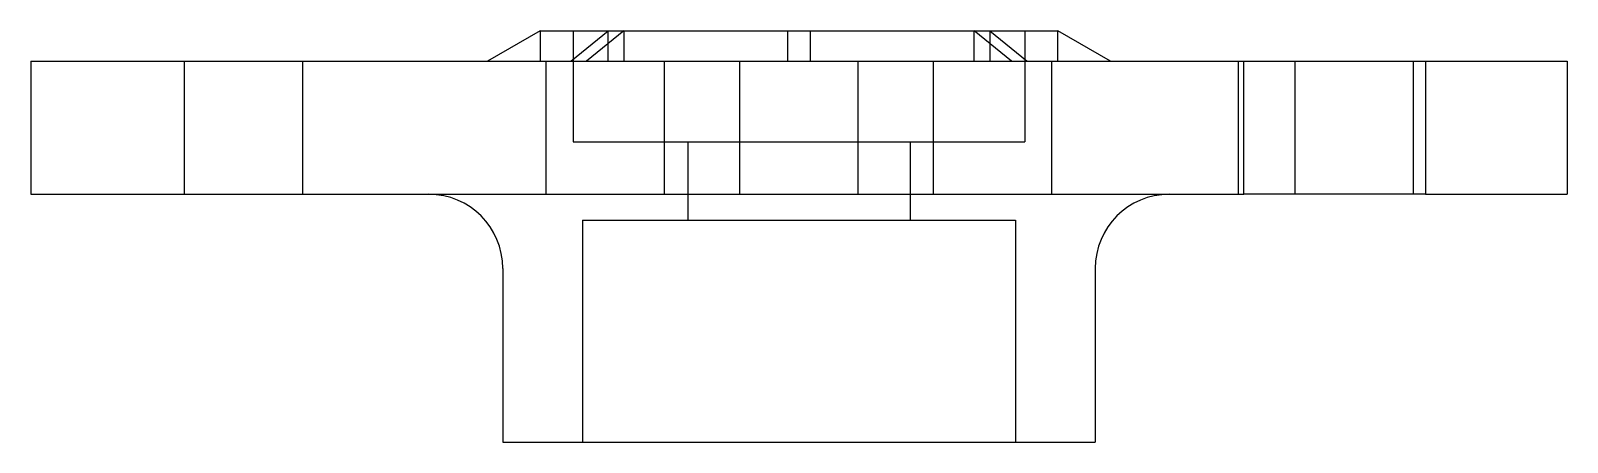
# Model space of a CAD drawing. Extents: x 1.65 to 3.9, y 4.02 to 6.12.
# Drawn here: x 1.655 to 2.472, y 4.018 to 4.237 of the extents above; entities that cross this region are included whole.
import ezdxf

# ---------------------------------------------------------------- set-up
doc = ezdxf.new("R2010")
doc.units = 0
doc.layers.add('HIDDEN_EDGES_ANSI_', color=7, linetype='CONTINUOUS')
doc.layers.add('VISIBLE_EDGES_ANSI_', color=7, linetype='CONTINUOUS')

msp = doc.modelspace()

# ---------------------------------------------------------------- linework, layer by layer
at = {"layer": 'HIDDEN_EDGES_ANSI_'}
for p, q in [((1.94315, 4.23707), (1.94315, 4.17802)), ((1.96171, 4.22093), (1.96171, 4.23706)), ((2.16475, 4.23706), (2.16475, 4.22093)), ((2.18331, 4.23707), (2.18331, 4.17802)), ((1.73646, 4.15006), (1.73646, 4.22093)), ((1.79945, 4.15006), (1.79945, 4.22093)), ((1.92878, 4.15006), (1.92878, 4.22093)), ((1.99177, 4.15006), (1.99177, 4.22093)), ((2.03173, 4.15006), (2.03173, 4.22093)), ((2.09472, 4.15006), (2.09472, 4.22093)), ((2.13469, 4.15006), (2.13469, 4.22093)), ((2.19768, 4.15006), (2.19768, 4.22093)), ((2.29698, 4.15006), (2.29698, 4.22093)), ((2.32701, 4.15006), (2.32701, 4.22093)), ((2.39, 4.15006), (2.39, 4.22093)), ((1.94315, 4.17802), (2.18331, 4.17802)), ((2.00417, 4.17802), (2.00417, 4.13628)), ((2.12228, 4.17802), (2.12228, 4.13628)), ((1.94807, 4.13628), (2.17839, 4.13628)), ((1.94807, 4.13628), (1.94807, 4.01817)), ((2.17839, 4.13628), (2.17839, 4.01817))]:
    msp.add_line(p, q, dxfattribs=at)
at = {"layer": 'VISIBLE_EDGES_ANSI_'}
for p, q in [((1.92556, 4.23706), (1.89761, 4.22093)), ((1.92543, 4.23707), (2.20102, 4.23707)), ((1.92543, 4.23707), (1.92543, 4.23699)), ((1.92556, 4.23706), (1.92556, 4.22093)), ((1.94194, 4.22093), (1.96171, 4.23706)), ((1.97006, 4.23706), (1.9503, 4.22093)), ((1.97006, 4.23706), (1.97006, 4.22093)), ((2.05732, 4.22093), (2.05732, 4.23706)), ((2.06913, 4.23706), (2.06913, 4.22093)), ((2.17616, 4.22093), (2.1564, 4.23706)), ((2.1564, 4.22093), (2.1564, 4.23706)), ((2.16475, 4.23706), (2.18451, 4.22093)), ((2.2009, 4.22093), (2.2009, 4.23706)), ((2.22884, 4.22093), (2.2009, 4.23706)), ((2.20102, 4.23707), (2.20102, 4.23699)), ((1.65476, 4.22093), (2.29971, 4.22093)), ((1.65476, 4.22093), (1.65476, 4.15006)), ((2.29971, 4.22093), (2.39627, 4.22093)), ((2.29971, 4.15006), (2.29971, 4.22093)), ((2.39627, 4.22093), (2.39627, 4.15006)), ((2.39627, 4.22093), (2.47169, 4.22093)), ((2.47169, 4.22093), (2.47169, 4.15006)), ((1.65476, 4.15006), (2.29971, 4.15006)), ((2.39627, 4.15006), (2.29971, 4.15006)), ((2.39627, 4.15006), (2.47169, 4.15006)), ((1.90575, 4.11069), (1.90575, 4.01817)), ((2.22071, 4.11069), (2.22071, 4.01817)), ((1.90575, 4.01817), (2.22071, 4.01817))]:
    msp.add_line(p, q, dxfattribs=at)
for points in [[(1.96171, 4.23706, 0), (1.96177, 4.23706, 0), (1.96183, 4.23706, 0), (1.96189, 4.23706, 0), (1.96196, 4.23706, 0), (1.96202, 4.23705, 0), (1.96208, 4.23705, 0), (1.96214, 4.23705, 0), (1.96221, 4.23705, 0), (1.96227, 4.23705, 0), (1.96233, 4.23704, 0), (1.9624, 4.23704, 0), (1.96246, 4.23704, 0), (1.96252, 4.23704, 0), (1.96258, 4.23704, 0), (1.96265, 4.23703, 0), (1.96271, 4.23703, 0), (1.96277, 4.23703, 0), (1.96284, 4.23703, 0), (1.9629, 4.23703, 0), (1.96296, 4.23703, 0), (1.96303, 4.23702, 0), (1.96309, 4.23702, 0), (1.96315, 4.23702, 0), (1.96322, 4.23702, 0), (1.96328, 4.23702, 0), (1.96334, 4.23702, 0), (1.96341, 4.23702, 0), (1.96347, 4.23701, 0), (1.96354, 4.23701, 0), (1.9636, 4.23701, 0), (1.96366, 4.23701, 0), (1.96373, 4.23701, 0), (1.96379, 4.23701, 0), (1.96385, 4.23701, 0), (1.96392, 4.23701, 0), (1.96398, 4.23701, 0), (1.96405, 4.237, 0), (1.96411, 4.237, 0), (1.96417, 4.237, 0), (1.96424, 4.237, 0), (1.9643, 4.237, 0), (1.96437, 4.237, 0), (1.96443, 4.237, 0), (1.9645, 4.237, 0), (1.96456, 4.237, 0), (1.96462, 4.237, 0), (1.96469, 4.237, 0), (1.96475, 4.237, 0), (1.96482, 4.237, 0), (1.96488, 4.237, 0), (1.96495, 4.23699, 0), (1.96501, 4.23699, 0), (1.96508, 4.23699, 0), (1.96514, 4.23699, 0), (1.96521, 4.23699, 0), (1.96527, 4.23699, 0), (1.96534, 4.23699, 0), (1.9654, 4.23699, 0), (1.96547, 4.23699, 0), (1.96553, 4.23699, 0), (1.9656, 4.23699, 0), (1.96566, 4.23699, 0), (1.96573, 4.23699, 0), (1.96579, 4.23699, 0), (1.96586, 4.23699, 0), (1.96592, 4.23699, 0), (1.96599, 4.23699, 0), (1.96605, 4.23699, 0), (1.96612, 4.23699, 0), (1.96618, 4.23699, 0), (1.96625, 4.23699, 0), (1.96632, 4.23699, 0), (1.96638, 4.23699, 0), (1.96645, 4.23699, 0), (1.96651, 4.23699, 0), (1.96658, 4.23699, 0), (1.96664, 4.23699, 0), (1.96671, 4.237, 0), (1.96678, 4.237, 0), (1.96684, 4.237, 0), (1.96691, 4.237, 0), (1.96697, 4.237, 0), (1.96704, 4.237, 0), (1.96711, 4.237, 0), (1.96717, 4.237, 0), (1.96724, 4.237, 0), (1.96731, 4.237, 0), (1.96737, 4.237, 0), (1.96744, 4.237, 0), (1.9675, 4.237, 0), (1.96757, 4.237, 0), (1.96764, 4.23701, 0), (1.9677, 4.23701, 0), (1.96777, 4.23701, 0), (1.96784, 4.23701, 0), (1.9679, 4.23701, 0), (1.96797, 4.23701, 0), (1.96804, 4.23701, 0), (1.9681, 4.23701, 0), (1.96817, 4.23701, 0), (1.96824, 4.23702, 0), (1.9683, 4.23702, 0), (1.96837, 4.23702, 0), (1.96844, 4.23702, 0), (1.9685, 4.23702, 0), (1.96857, 4.23702, 0), (1.96864, 4.23702, 0), (1.96871, 4.23703, 0), (1.96877, 4.23703, 0), (1.96884, 4.23703, 0), (1.96891, 4.23703, 0), (1.96898, 4.23703, 0), (1.96904, 4.23703, 0), (1.96911, 4.23704, 0), (1.96918, 4.23704, 0), (1.96924, 4.23704, 0), (1.96931, 4.23704, 0), (1.96938, 4.23704, 0), (1.96945, 4.23705, 0), (1.96952, 4.23705, 0), (1.96958, 4.23705, 0), (1.96965, 4.23705, 0), (1.96972, 4.23705, 0), (1.96979, 4.23706, 0), (1.96985, 4.23706, 0), (1.96992, 4.23706, 0), (1.96999, 4.23706, 0), (1.97006, 4.23706, 0)], [(2.05732, 4.23706, 0), (2.05742, 4.23706, 0), (2.05751, 4.23706, 0), (2.0576, 4.23706, 0), (2.05769, 4.23706, 0), (2.05778, 4.23705, 0), (2.05788, 4.23705, 0), (2.05797, 4.23705, 0), (2.05806, 4.23705, 0), (2.05815, 4.23705, 0), (2.05825, 4.23704, 0), (2.05834, 4.23704, 0), (2.05843, 4.23704, 0), (2.05852, 4.23704, 0), (2.05861, 4.23704, 0), (2.05871, 4.23703, 0), (2.0588, 4.23703, 0), (2.05889, 4.23703, 0), (2.05898, 4.23703, 0), (2.05908, 4.23703, 0), (2.05917, 4.23703, 0), (2.05926, 4.23702, 0), (2.05935, 4.23702, 0), (2.05944, 4.23702, 0), (2.05954, 4.23702, 0), (2.05963, 4.23702, 0), (2.05972, 4.23702, 0), (2.05981, 4.23702, 0), (2.05991, 4.23701, 0), (2.06, 4.23701, 0), (2.06009, 4.23701, 0), (2.06018, 4.23701, 0), (2.06028, 4.23701, 0), (2.06037, 4.23701, 0), (2.06046, 4.23701, 0), (2.06055, 4.23701, 0), (2.06064, 4.23701, 0), (2.06074, 4.237, 0), (2.06083, 4.237, 0), (2.06092, 4.237, 0), (2.06101, 4.237, 0), (2.06111, 4.237, 0), (2.0612, 4.237, 0), (2.06129, 4.237, 0), (2.06138, 4.237, 0), (2.06147, 4.237, 0), (2.06157, 4.237, 0), (2.06166, 4.237, 0), (2.06175, 4.237, 0), (2.06184, 4.237, 0), (2.06194, 4.237, 0), (2.06203, 4.23699, 0), (2.06212, 4.23699, 0), (2.06221, 4.23699, 0), (2.06231, 4.23699, 0), (2.0624, 4.23699, 0), (2.06249, 4.23699, 0), (2.06258, 4.23699, 0), (2.06267, 4.23699, 0), (2.06277, 4.23699, 0), (2.06286, 4.23699, 0), (2.06295, 4.23699, 0), (2.06304, 4.23699, 0), (2.06314, 4.23699, 0), (2.06323, 4.23699, 0), (2.06332, 4.23699, 0), (2.06341, 4.23699, 0), (2.06351, 4.23699, 0), (2.0636, 4.23699, 0), (2.06369, 4.23699, 0), (2.06378, 4.23699, 0), (2.06387, 4.23699, 0), (2.06397, 4.23699, 0), (2.06406, 4.23699, 0), (2.06415, 4.23699, 0), (2.06424, 4.23699, 0), (2.06434, 4.23699, 0), (2.06443, 4.23699, 0), (2.06452, 4.237, 0), (2.06461, 4.237, 0), (2.06471, 4.237, 0), (2.0648, 4.237, 0), (2.06489, 4.237, 0), (2.06498, 4.237, 0), (2.06507, 4.237, 0), (2.06517, 4.237, 0), (2.06526, 4.237, 0), (2.06535, 4.237, 0), (2.06544, 4.237, 0), (2.06554, 4.237, 0), (2.06563, 4.237, 0), (2.06572, 4.237, 0), (2.06581, 4.23701, 0), (2.06591, 4.23701, 0), (2.066, 4.23701, 0), (2.06609, 4.23701, 0), (2.06618, 4.23701, 0), (2.06627, 4.23701, 0), (2.06637, 4.23701, 0), (2.06646, 4.23701, 0), (2.06655, 4.23701, 0), (2.06664, 4.23702, 0), (2.06674, 4.23702, 0), (2.06683, 4.23702, 0), (2.06692, 4.23702, 0), (2.06701, 4.23702, 0), (2.0671, 4.23702, 0), (2.0672, 4.23702, 0), (2.06729, 4.23703, 0), (2.06738, 4.23703, 0), (2.06747, 4.23703, 0), (2.06757, 4.23703, 0), (2.06766, 4.23703, 0), (2.06775, 4.23703, 0), (2.06784, 4.23704, 0), (2.06793, 4.23704, 0), (2.06803, 4.23704, 0), (2.06812, 4.23704, 0), (2.06821, 4.23704, 0), (2.0683, 4.23705, 0), (2.0684, 4.23705, 0), (2.06849, 4.23705, 0), (2.06858, 4.23705, 0), (2.06867, 4.23705, 0), (2.06877, 4.23706, 0), (2.06886, 4.23706, 0), (2.06895, 4.23706, 0), (2.06904, 4.23706, 0), (2.06913, 4.23706, 0)], [(2.1564, 4.23706, 0), (2.15647, 4.23706, 0), (2.15654, 4.23706, 0), (2.1566, 4.23706, 0), (2.15667, 4.23706, 0), (2.15674, 4.23705, 0), (2.15681, 4.23705, 0), (2.15687, 4.23705, 0), (2.15694, 4.23705, 0), (2.15701, 4.23705, 0), (2.15708, 4.23704, 0), (2.15714, 4.23704, 0), (2.15721, 4.23704, 0), (2.15728, 4.23704, 0), (2.15735, 4.23704, 0), (2.15741, 4.23703, 0), (2.15748, 4.23703, 0), (2.15755, 4.23703, 0), (2.15762, 4.23703, 0), (2.15768, 4.23703, 0), (2.15775, 4.23703, 0), (2.15782, 4.23702, 0), (2.15789, 4.23702, 0), (2.15795, 4.23702, 0), (2.15802, 4.23702, 0), (2.15809, 4.23702, 0), (2.15815, 4.23702, 0), (2.15822, 4.23702, 0), (2.15829, 4.23701, 0), (2.15835, 4.23701, 0), (2.15842, 4.23701, 0), (2.15849, 4.23701, 0), (2.15855, 4.23701, 0), (2.15862, 4.23701, 0), (2.15869, 4.23701, 0), (2.15875, 4.23701, 0), (2.15882, 4.23701, 0), (2.15889, 4.237, 0), (2.15895, 4.237, 0), (2.15902, 4.237, 0), (2.15909, 4.237, 0), (2.15915, 4.237, 0), (2.15922, 4.237, 0), (2.15928, 4.237, 0), (2.15935, 4.237, 0), (2.15942, 4.237, 0), (2.15948, 4.237, 0), (2.15955, 4.237, 0), (2.15961, 4.237, 0), (2.15968, 4.237, 0), (2.15975, 4.237, 0), (2.15981, 4.23699, 0), (2.15988, 4.23699, 0), (2.15994, 4.23699, 0), (2.16001, 4.23699, 0), (2.16008, 4.23699, 0), (2.16014, 4.23699, 0), (2.16021, 4.23699, 0), (2.16027, 4.23699, 0), (2.16034, 4.23699, 0), (2.1604, 4.23699, 0), (2.16047, 4.23699, 0), (2.16053, 4.23699, 0), (2.1606, 4.23699, 0), (2.16066, 4.23699, 0), (2.16073, 4.23699, 0), (2.16079, 4.23699, 0), (2.16086, 4.23699, 0), (2.16093, 4.23699, 0), (2.16099, 4.23699, 0), (2.16106, 4.23699, 0), (2.16112, 4.23699, 0), (2.16119, 4.23699, 0), (2.16125, 4.23699, 0), (2.16131, 4.23699, 0), (2.16138, 4.23699, 0), (2.16144, 4.23699, 0), (2.16151, 4.23699, 0), (2.16157, 4.237, 0), (2.16164, 4.237, 0), (2.1617, 4.237, 0), (2.16177, 4.237, 0), (2.16183, 4.237, 0), (2.1619, 4.237, 0), (2.16196, 4.237, 0), (2.16203, 4.237, 0), (2.16209, 4.237, 0), (2.16215, 4.237, 0), (2.16222, 4.237, 0), (2.16228, 4.237, 0), (2.16235, 4.237, 0), (2.16241, 4.237, 0), (2.16247, 4.23701, 0), (2.16254, 4.23701, 0), (2.1626, 4.23701, 0), (2.16267, 4.23701, 0), (2.16273, 4.23701, 0), (2.16279, 4.23701, 0), (2.16286, 4.23701, 0), (2.16292, 4.23701, 0), (2.16299, 4.23701, 0), (2.16305, 4.23702, 0), (2.16311, 4.23702, 0), (2.16318, 4.23702, 0), (2.16324, 4.23702, 0), (2.1633, 4.23702, 0), (2.16337, 4.23702, 0), (2.16343, 4.23702, 0), (2.16349, 4.23703, 0), (2.16356, 4.23703, 0), (2.16362, 4.23703, 0), (2.16368, 4.23703, 0), (2.16375, 4.23703, 0), (2.16381, 4.23703, 0), (2.16387, 4.23704, 0), (2.16394, 4.23704, 0), (2.164, 4.23704, 0), (2.16406, 4.23704, 0), (2.16412, 4.23704, 0), (2.16419, 4.23705, 0), (2.16425, 4.23705, 0), (2.16431, 4.23705, 0), (2.16438, 4.23705, 0), (2.16444, 4.23705, 0), (2.1645, 4.23706, 0), (2.16456, 4.23706, 0), (2.16463, 4.23706, 0), (2.16469, 4.23706, 0), (2.16475, 4.23706, 0)]]:
    msp.add_polyline3d(points, dxfattribs=at)
for centre, start, end in [((1.86638, 4.11069), 0, 90), ((2.26008, 4.11069), 90, 180)]:
    msp.add_arc(centre, 0.03937, start, end, dxfattribs=at)

doc.saveas('drawing.dxf')
